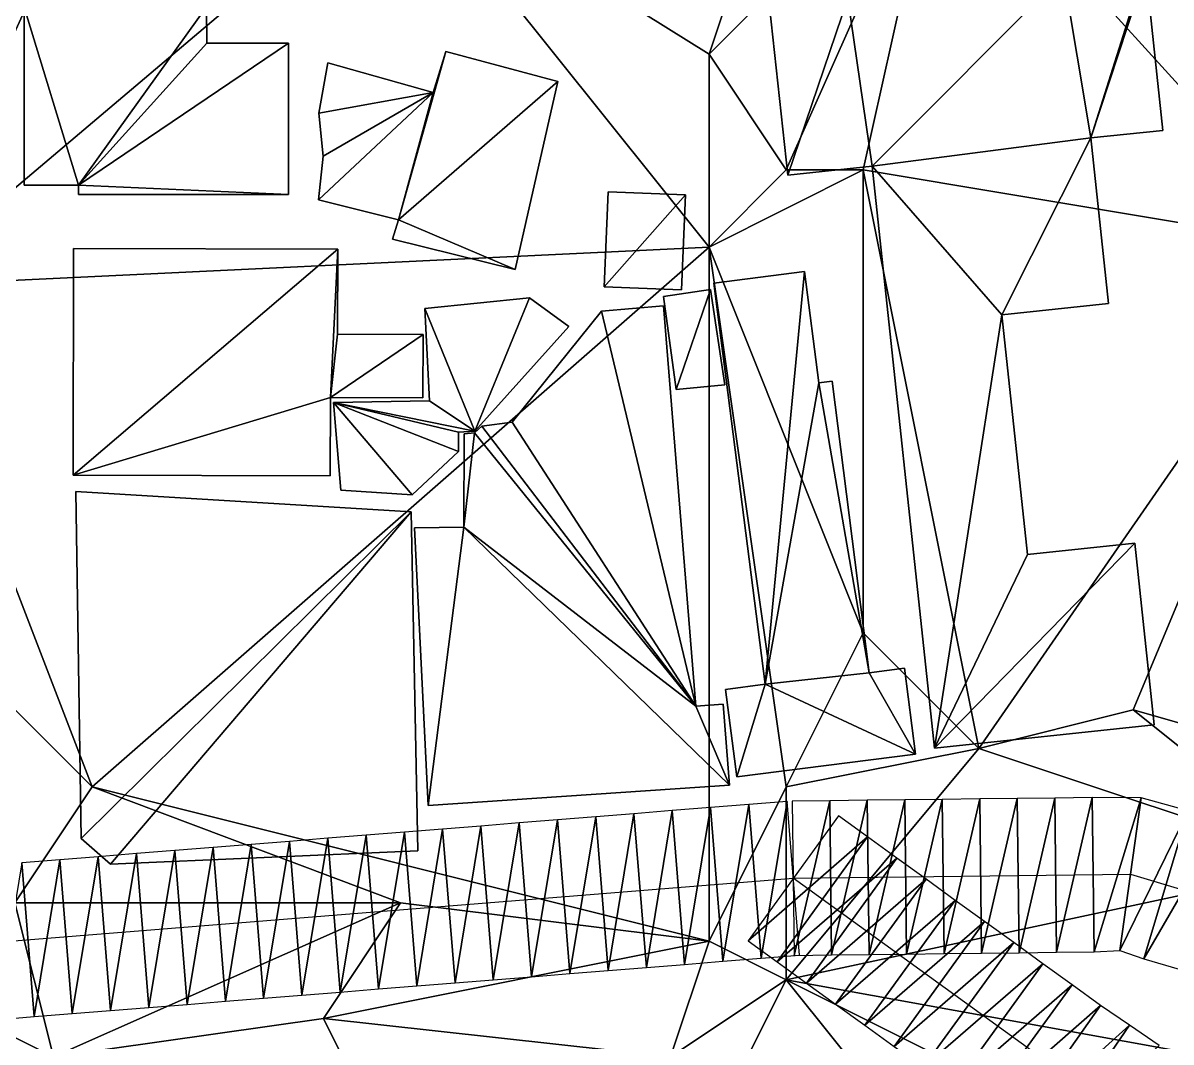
# Model space of a CAD drawing. Header units: metres. Extents: x -1103 to 901, y -902 to 905.
# Drawn here: x -1057.6 to -998, y -255.2 to -202.4 of the extents above; entities that cross this region are included whole.
import ezdxf

# ---------------------------------------------------------------- set-up
doc = ezdxf.new("R2010")
doc.units = ezdxf.units.M
for name, color, linetype in [('OSM_BUILDING_FOOTPRINTS', 7, 'CONTINUOUS'), ('OSM_BUILDING_ROOFS', 1, 'CONTINUOUS'), ('OSM_BUILDING_WALLS', 8, 'CONTINUOUS'), ('OSM_ROAD_AXES', 2, 'CONTINUOUS'), ('OSM_ROAD_SURFACE', 9, 'CONTINUOUS'), ('OSM_TERRAIN', 3, 'CONTINUOUS')]:
    doc.layers.add(name, color=color, linetype=linetype)

msp = doc.modelspace()

# ---------------------------------------------------------------- linework, layer by layer
at = {"layer": 'OSM_BUILDING_FOOTPRINTS'}
for points in [[(-1014.96, -199.569, 20.072), (-1003.785, -198.386, 20.072), (-1003.619, -199.845, 20.072), (-999.385, -199.392, 20.072), (-999.352, -199.657, 20.072), (-998.468, -207.952, 20.072), (-1002.204, -208.339, 20.072), (-1001.286, -216.921, 20.072), (-1006.824, -217.507, 20.072), (-1005.486, -229.948, 20.072), (-999.926, -229.362, 20.072), (-998.92, -238.773, 20.072), (-1010.305, -239.979, 20.072), (-1013.545, -209.799, 20.072), (-1017.922, -210.263, 20.072), (-1018.862, -201.516, 20.072), (-1014.794, -201.084, 20.072), (-1014.96, -199.569, 20.072)], [(-1057.516, -210.784, 20.682), (-1057.516, -201.55, 20.682), (-1048.066, -201.538, 20.682), (-1048.054, -203.429, 20.682), (-1043.81, -203.429, 20.682), (-1043.81, -211.27, 20.682), (-1054.698, -211.27, 20.682), (-1054.698, -210.784, 20.682), (-1057.516, -210.784, 20.682)], [(-1041.776, -204.447, 20.994), (-1036.315, -205.973, 20.994), (-1035.652, -203.86, 20.994), (-1029.838, -205.409, 20.994), (-1032.06, -215.163, 20.994), (-1038.415, -213.592, 20.994), (-1038.106, -212.586, 20.994), (-1042.262, -211.547, 20.994), (-1042.019, -209.28, 20.994), (-1042.229, -207.057, 20.994), (-1041.776, -204.447, 20.994)], [(-1027.24, -211.126, 20.97), (-1023.228, -211.281, 20.97), (-1023.427, -216.213, 20.97), (-1027.439, -216.058, 20.97), (-1027.24, -211.126, 20.97)], [(-1054.952, -214.079, 20.995), (-1041.256, -214.101, 20.995), (-1041.267, -218.514, 20.995), (-1036.824, -218.525, 20.995), (-1036.835, -221.809, 20.995), (-1041.632, -221.798, 20.995), (-1041.643, -225.857, 20.995), (-1054.974, -225.835, 20.995), (-1054.952, -214.079, 20.995)], [(-1021.757, -215.87, 20.615), (-1017.049, -215.273, 20.615), (-1016.308, -221.046, 20.615), (-1015.623, -220.957, 20.615), (-1013.688, -236.075, 20.615), (-1011.864, -235.843, 20.615), (-1011.289, -240.299, 20.615), (-1020.563, -241.472, 20.615), (-1021.149, -236.938, 20.615), (-1019.082, -236.672, 20.615), (-1021.757, -215.87, 20.615)], [(-1037.398, -226.841, 20.999), (-1034.989, -224.596, 20.999), (-1035, -223.59, 20.999), (-1034.148, -223.545, 20.999), (-1029.274, -218.115, 20.999), (-1031.308, -216.622, 20.999), (-1036.746, -217.187, 20.999), (-1036.492, -221.975, 20.999), (-1041.477, -222.053, 20.999), (-1041.09, -226.598, 20.999), (-1037.398, -226.841, 20.999)], [(-1024.366, -216.556, 20.787), (-1021.923, -216.191, 20.787), (-1021.183, -221.145, 20.787), (-1023.703, -221.389, 20.787), (-1024.366, -216.556, 20.787)], [(-1034.16, -223.634, 20.801), (-1033.784, -223.291, 20.801), (-1032.214, -223.081, 20.801), (-1027.572, -217.33, 20.801), (-1024.355, -217.043, 20.801), (-1022.686, -237.8, 20.801), (-1021.271, -237.701, 20.801), (-1020.939, -241.914, 20.801), (-1036.569, -242.965, 20.801), (-1037.277, -228.555, 20.801), (-1034.712, -228.533, 20.801), (-1034.701, -223.689, 20.801), (-1034.16, -223.634, 20.801)], [(-1054.841, -226.676, 20.452), (-1037.453, -227.737, 20.452), (-1037.099, -245.31, 20.452), (-1053.05, -246.007, 20.452), (-1054.564, -244.68, 20.452), (-1054.841, -226.676, 20.452)]]:
    msp.add_polyline3d(points, close=True, dxfattribs=at)
at = {"layer": 'OSM_BUILDING_ROOFS'}
for points in [[(-1002.204, -208.339, 31.672), (-999.385, -199.392, 31.672), (-1003.619, -199.845, 31.672)], [(-1002.204, -208.339, 31.672), (-999.352, -199.657, 31.672), (-999.385, -199.392, 31.672)], [(-1003.619, -199.845, 31.672), (-1014.794, -201.084, 31.672), (-1013.545, -209.799, 31.672)], [(-1013.545, -209.799, 31.672), (-1002.204, -208.339, 31.672), (-1003.619, -199.845, 31.672)], [(-1002.204, -208.339, 31.672), (-998.468, -207.952, 31.672), (-999.352, -199.657, 31.672)], [(-1014.794, -201.084, 31.672), (-1018.862, -201.516, 31.672), (-1017.922, -210.263, 31.672)], [(-1014.794, -201.084, 31.672), (-1017.922, -210.263, 31.672), (-1013.545, -209.799, 31.672)], [(-1054.698, -210.784, 32.282), (-1048.066, -201.538, 32.282), (-1057.516, -201.55, 32.282)], [(-1057.516, -201.55, 32.282), (-1057.516, -210.784, 32.282), (-1054.698, -210.784, 32.282)], [(-1054.698, -210.784, 32.282), (-1048.054, -203.429, 32.282), (-1048.066, -201.538, 32.282)], [(-1054.698, -210.784, 32.282), (-1043.81, -211.27, 32.282), (-1043.81, -203.429, 32.282)], [(-1054.698, -210.784, 32.282), (-1043.81, -203.429, 32.282), (-1048.054, -203.429, 32.282)], [(-1038.106, -212.586, 32.594), (-1029.838, -205.409, 32.594), (-1035.652, -203.86, 32.594)], [(-1038.106, -212.586, 32.594), (-1035.652, -203.86, 32.594), (-1036.315, -205.973, 32.594)], [(-1036.315, -205.973, 32.594), (-1041.776, -204.447, 32.594), (-1042.229, -207.057, 32.594)], [(-1038.106, -212.586, 32.594), (-1032.06, -215.163, 32.594), (-1029.838, -205.409, 32.594)], [(-1036.315, -205.973, 32.594), (-1042.019, -209.28, 32.594), (-1042.262, -211.547, 32.594)], [(-1036.315, -205.973, 32.594), (-1042.262, -211.547, 32.594), (-1038.106, -212.586, 32.594)], [(-1036.315, -205.973, 32.594), (-1042.229, -207.057, 32.594), (-1042.019, -209.28, 32.594)], [(-1013.545, -209.799, 31.672), (-1006.824, -217.507, 31.672), (-1002.204, -208.339, 31.672)], [(-1006.824, -217.507, 31.672), (-1001.286, -216.921, 31.672), (-1002.204, -208.339, 31.672)], [(-1013.545, -209.799, 31.672), (-1010.305, -239.979, 31.672), (-1006.824, -217.507, 31.672)], [(-1054.698, -210.784, 32.282), (-1054.698, -211.27, 32.282), (-1043.81, -211.27, 32.282)], [(-1023.228, -211.281, 26.17), (-1027.24, -211.126, 26.17), (-1027.439, -216.058, 26.17)], [(-1023.228, -211.281, 26.17), (-1027.439, -216.058, 26.17), (-1023.427, -216.213, 26.17)], [(-1038.106, -212.586, 32.594), (-1038.415, -213.592, 32.594), (-1032.06, -215.163, 32.594)], [(-1041.256, -214.101, 35.795), (-1054.952, -214.079, 35.795), (-1054.974, -225.835, 35.795)], [(-1041.632, -221.798, 35.795), (-1041.256, -214.101, 35.795), (-1054.974, -225.835, 35.795)], [(-1041.632, -221.798, 35.795), (-1041.267, -218.514, 35.795), (-1041.256, -214.101, 35.795)], [(-1017.049, -215.273, 32.215), (-1021.757, -215.87, 32.215), (-1019.082, -236.672, 32.215)], [(-1016.308, -221.046, 32.215), (-1017.049, -215.273, 32.215), (-1019.082, -236.672, 32.215)], [(-1034.148, -223.545, 29.399), (-1031.308, -216.622, 29.399), (-1036.746, -217.187, 29.399)], [(-1034.148, -223.545, 29.399), (-1029.274, -218.115, 29.399), (-1031.308, -216.622, 29.399)], [(-1021.923, -216.191, 25.987), (-1024.366, -216.556, 25.987), (-1023.703, -221.389, 25.987)], [(-1021.923, -216.191, 25.987), (-1023.703, -221.389, 25.987), (-1021.183, -221.145, 25.987)], [(-1034.148, -223.545, 29.399), (-1036.746, -217.187, 29.399), (-1036.492, -221.975, 29.399)], [(-1022.686, -237.8, 35.601), (-1024.355, -217.043, 35.601), (-1027.572, -217.33, 35.601)], [(-1022.686, -237.8, 35.601), (-1027.572, -217.33, 35.601), (-1032.214, -223.081, 35.601)], [(-1010.305, -239.979, 31.672), (-1005.486, -229.948, 31.672), (-1006.824, -217.507, 31.672)], [(-1041.632, -221.798, 35.795), (-1036.824, -218.525, 35.795), (-1041.267, -218.514, 35.795)], [(-1041.632, -221.798, 35.795), (-1036.835, -221.809, 35.795), (-1036.824, -218.525, 35.795)], [(-1019.082, -236.672, 32.215), (-1013.688, -236.075, 32.215), (-1016.308, -221.046, 32.215)], [(-1013.688, -236.075, 32.215), (-1015.623, -220.957, 32.215), (-1016.308, -221.046, 32.215)], [(-1054.974, -225.835, 35.795), (-1041.643, -225.857, 35.795), (-1041.632, -221.798, 35.795)], [(-1034.148, -223.545, 29.399), (-1036.492, -221.975, 29.399), (-1041.477, -222.053, 29.399)], [(-1041.477, -222.053, 29.399), (-1041.09, -226.598, 29.399), (-1037.398, -226.841, 29.399)], [(-1041.477, -222.053, 29.399), (-1037.398, -226.841, 29.399), (-1034.989, -224.596, 29.399)], [(-1041.477, -222.053, 29.399), (-1034.989, -224.596, 29.399), (-1035, -223.59, 29.399)], [(-1041.477, -222.053, 29.399), (-1035, -223.59, 29.399), (-1034.148, -223.545, 29.399)], [(-1022.686, -237.8, 35.601), (-1032.214, -223.081, 35.601), (-1033.784, -223.291, 35.601)], [(-1034.16, -223.634, 35.601), (-1034.701, -223.689, 35.601), (-1034.712, -228.533, 35.601)], [(-1022.686, -237.8, 35.601), (-1034.16, -223.634, 35.601), (-1034.712, -228.533, 35.601)], [(-1022.686, -237.8, 35.601), (-1033.784, -223.291, 35.601), (-1034.16, -223.634, 35.601)], [(-1037.453, -227.737, 51.252), (-1054.841, -226.676, 51.252), (-1054.564, -244.68, 51.252)], [(-1037.453, -227.737, 51.252), (-1054.564, -244.68, 51.252), (-1053.05, -246.007, 51.252)], [(-1037.453, -227.737, 51.252), (-1053.05, -246.007, 51.252), (-1037.099, -245.31, 51.252)], [(-1034.712, -228.533, 35.601), (-1037.277, -228.555, 35.601), (-1036.569, -242.965, 35.601)], [(-1034.712, -228.533, 35.601), (-1036.569, -242.965, 35.601), (-1020.939, -241.914, 35.601)], [(-1022.686, -237.8, 35.601), (-1034.712, -228.533, 35.601), (-1020.939, -241.914, 35.601)], [(-1010.305, -239.979, 31.672), (-998.92, -238.773, 31.672), (-999.926, -229.362, 31.672)], [(-1010.305, -239.979, 31.672), (-999.926, -229.362, 31.672), (-1005.486, -229.948, 31.672)], [(-1019.082, -236.672, 32.215), (-1011.289, -240.299, 32.215), (-1013.688, -236.075, 32.215)], [(-1011.289, -240.299, 32.215), (-1011.864, -235.843, 32.215), (-1013.688, -236.075, 32.215)], [(-1019.082, -236.672, 32.215), (-1021.149, -236.938, 32.215), (-1020.563, -241.472, 32.215)], [(-1019.082, -236.672, 32.215), (-1020.563, -241.472, 32.215), (-1011.289, -240.299, 32.215)], [(-1020.939, -241.914, 35.601), (-1021.271, -237.701, 35.601), (-1022.686, -237.8, 35.601)]]:
    msp.add_3dface(points, dxfattribs=at)
at = {"layer": 'OSM_BUILDING_WALLS'}
for points in [[(-998.468, -207.952, 20.072), (-999.352, -199.657, 20.072), (-999.352, -199.657, 31.672)], [(-998.468, -207.952, 20.072), (-999.352, -199.657, 31.672), (-998.468, -207.952, 31.672)], [(-1057.516, -201.55, 20.682), (-1057.516, -210.784, 20.682), (-1057.516, -210.784, 32.282)], [(-1057.516, -201.55, 20.682), (-1057.516, -210.784, 32.282), (-1057.516, -201.55, 32.282)], [(-1048.054, -203.429, 20.682), (-1048.066, -201.538, 20.682), (-1048.066, -201.538, 32.282)], [(-1048.054, -203.429, 20.682), (-1048.066, -201.538, 32.282), (-1048.054, -203.429, 32.282)], [(-1018.862, -201.516, 20.072), (-1017.922, -210.263, 20.072), (-1017.922, -210.263, 31.672)], [(-1018.862, -201.516, 20.072), (-1017.922, -210.263, 31.672), (-1018.862, -201.516, 31.672)], [(-1043.81, -203.429, 20.682), (-1048.054, -203.429, 20.682), (-1048.054, -203.429, 32.282)], [(-1043.81, -203.429, 20.682), (-1048.054, -203.429, 32.282), (-1043.81, -203.429, 32.282)], [(-1043.81, -211.27, 20.682), (-1043.81, -203.429, 20.682), (-1043.81, -203.429, 32.282)], [(-1043.81, -211.27, 20.682), (-1043.81, -203.429, 32.282), (-1043.81, -211.27, 32.282)], [(-1035.652, -203.86, 20.994), (-1036.315, -205.973, 20.994), (-1036.315, -205.973, 32.594)], [(-1035.652, -203.86, 20.994), (-1036.315, -205.973, 32.594), (-1035.652, -203.86, 32.594)], [(-1029.838, -205.409, 20.994), (-1035.652, -203.86, 20.994), (-1035.652, -203.86, 32.594)], [(-1029.838, -205.409, 20.994), (-1035.652, -203.86, 32.594), (-1029.838, -205.409, 32.594)], [(-1041.776, -204.447, 20.994), (-1042.229, -207.057, 20.994), (-1042.229, -207.057, 32.594)], [(-1041.776, -204.447, 20.994), (-1042.229, -207.057, 32.594), (-1041.776, -204.447, 32.594)], [(-1036.315, -205.973, 20.994), (-1041.776, -204.447, 20.994), (-1041.776, -204.447, 32.594)], [(-1036.315, -205.973, 20.994), (-1041.776, -204.447, 32.594), (-1036.315, -205.973, 32.594)], [(-1032.06, -215.163, 20.994), (-1029.838, -205.409, 20.994), (-1029.838, -205.409, 32.594)], [(-1032.06, -215.163, 20.994), (-1029.838, -205.409, 32.594), (-1032.06, -215.163, 32.594)], [(-1042.229, -207.057, 20.994), (-1042.019, -209.28, 20.994), (-1042.019, -209.28, 32.594)], [(-1042.229, -207.057, 20.994), (-1042.019, -209.28, 32.594), (-1042.229, -207.057, 32.594)], [(-1002.204, -208.339, 20.072), (-998.468, -207.952, 20.072), (-998.468, -207.952, 31.672)], [(-1002.204, -208.339, 20.072), (-998.468, -207.952, 31.672), (-1002.204, -208.339, 31.672)], [(-1001.286, -216.921, 20.072), (-1002.204, -208.339, 20.072), (-1002.204, -208.339, 31.672)], [(-1001.286, -216.921, 20.072), (-1002.204, -208.339, 31.672), (-1001.286, -216.921, 31.672)], [(-1042.019, -209.28, 20.994), (-1042.262, -211.547, 20.994), (-1042.262, -211.547, 32.594)], [(-1042.019, -209.28, 20.994), (-1042.262, -211.547, 32.594), (-1042.019, -209.28, 32.594)], [(-1017.922, -210.263, 20.072), (-1013.545, -209.799, 20.072), (-1013.545, -209.799, 31.672)], [(-1017.922, -210.263, 20.072), (-1013.545, -209.799, 31.672), (-1017.922, -210.263, 31.672)], [(-1013.545, -209.799, 20.072), (-1010.305, -239.979, 20.072), (-1010.305, -239.979, 31.672)], [(-1013.545, -209.799, 20.072), (-1010.305, -239.979, 31.672), (-1013.545, -209.799, 31.672)], [(-1057.516, -210.784, 20.682), (-1054.698, -210.784, 20.682), (-1054.698, -210.784, 32.282)], [(-1057.516, -210.784, 20.682), (-1054.698, -210.784, 32.282), (-1057.516, -210.784, 32.282)], [(-1054.698, -210.784, 20.682), (-1054.698, -211.27, 20.682), (-1054.698, -211.27, 32.282)], [(-1054.698, -210.784, 20.682), (-1054.698, -211.27, 32.282), (-1054.698, -210.784, 32.282)], [(-1054.698, -211.27, 20.682), (-1043.81, -211.27, 20.682), (-1043.81, -211.27, 32.282)], [(-1054.698, -211.27, 20.682), (-1043.81, -211.27, 32.282), (-1054.698, -211.27, 32.282)], [(-1027.24, -211.126, 20.97), (-1027.439, -216.058, 20.97), (-1027.439, -216.058, 26.17)], [(-1027.24, -211.126, 20.97), (-1027.439, -216.058, 26.17), (-1027.24, -211.126, 26.17)], [(-1023.228, -211.281, 20.97), (-1027.24, -211.126, 20.97), (-1027.24, -211.126, 26.17)], [(-1023.228, -211.281, 20.97), (-1027.24, -211.126, 26.17), (-1023.228, -211.281, 26.17)], [(-1023.427, -216.213, 20.97), (-1023.228, -211.281, 20.97), (-1023.228, -211.281, 26.17)], [(-1023.427, -216.213, 20.97), (-1023.228, -211.281, 26.17), (-1023.427, -216.213, 26.17)], [(-1042.262, -211.547, 20.994), (-1038.106, -212.586, 20.994), (-1038.106, -212.586, 32.594)], [(-1042.262, -211.547, 20.994), (-1038.106, -212.586, 32.594), (-1042.262, -211.547, 32.594)], [(-1038.106, -212.586, 20.994), (-1038.415, -213.592, 20.994), (-1038.415, -213.592, 32.594)], [(-1038.106, -212.586, 20.994), (-1038.415, -213.592, 32.594), (-1038.106, -212.586, 32.594)], [(-1038.415, -213.592, 20.994), (-1032.06, -215.163, 20.994), (-1032.06, -215.163, 32.594)], [(-1038.415, -213.592, 20.994), (-1032.06, -215.163, 32.594), (-1038.415, -213.592, 32.594)], [(-1054.952, -214.079, 20.995), (-1054.974, -225.835, 20.995), (-1054.974, -225.835, 35.795)], [(-1054.952, -214.079, 20.995), (-1054.974, -225.835, 35.795), (-1054.952, -214.079, 35.795)], [(-1041.256, -214.101, 20.995), (-1054.952, -214.079, 20.995), (-1054.952, -214.079, 35.795)], [(-1041.256, -214.101, 20.995), (-1054.952, -214.079, 35.795), (-1041.256, -214.101, 35.795)], [(-1041.267, -218.514, 20.995), (-1041.256, -214.101, 20.995), (-1041.256, -214.101, 35.795)], [(-1041.267, -218.514, 20.995), (-1041.256, -214.101, 35.795), (-1041.267, -218.514, 35.795)], [(-1017.049, -215.273, 20.615), (-1021.757, -215.87, 20.615), (-1021.757, -215.87, 32.215)], [(-1017.049, -215.273, 20.615), (-1021.757, -215.87, 32.215), (-1017.049, -215.273, 32.215)], [(-1016.308, -221.046, 20.615), (-1017.049, -215.273, 20.615), (-1017.049, -215.273, 32.215)], [(-1016.308, -221.046, 20.615), (-1017.049, -215.273, 32.215), (-1016.308, -221.046, 32.215)], [(-1027.439, -216.058, 20.97), (-1023.427, -216.213, 20.97), (-1023.427, -216.213, 26.17)], [(-1027.439, -216.058, 20.97), (-1023.427, -216.213, 26.17), (-1027.439, -216.058, 26.17)], [(-1021.757, -215.87, 20.615), (-1019.082, -236.672, 20.615), (-1019.082, -236.672, 32.215)], [(-1021.757, -215.87, 20.615), (-1019.082, -236.672, 32.215), (-1021.757, -215.87, 32.215)], [(-1031.308, -216.622, 20.999), (-1036.746, -217.187, 20.999), (-1036.746, -217.187, 29.399)], [(-1031.308, -216.622, 20.999), (-1036.746, -217.187, 29.399), (-1031.308, -216.622, 29.399)], [(-1029.274, -218.115, 20.999), (-1031.308, -216.622, 20.999), (-1031.308, -216.622, 29.399)], [(-1029.274, -218.115, 20.999), (-1031.308, -216.622, 29.399), (-1029.274, -218.115, 29.399)], [(-1021.923, -216.191, 20.787), (-1024.366, -216.556, 20.787), (-1024.366, -216.556, 25.987)], [(-1021.923, -216.191, 20.787), (-1024.366, -216.556, 25.987), (-1021.923, -216.191, 25.987)], [(-1024.366, -216.556, 20.787), (-1023.703, -221.389, 20.787), (-1023.703, -221.389, 25.987)], [(-1024.366, -216.556, 20.787), (-1023.703, -221.389, 25.987), (-1024.366, -216.556, 25.987)], [(-1021.183, -221.145, 20.787), (-1021.923, -216.191, 20.787), (-1021.923, -216.191, 25.987)], [(-1021.183, -221.145, 20.787), (-1021.923, -216.191, 25.987), (-1021.183, -221.145, 25.987)], [(-1036.746, -217.187, 20.999), (-1036.492, -221.975, 20.999), (-1036.492, -221.975, 29.399)], [(-1036.746, -217.187, 20.999), (-1036.492, -221.975, 29.399), (-1036.746, -217.187, 29.399)], [(-1024.355, -217.043, 20.801), (-1027.572, -217.33, 20.801), (-1027.572, -217.33, 35.601)], [(-1024.355, -217.043, 20.801), (-1027.572, -217.33, 35.601), (-1024.355, -217.043, 35.601)], [(-1022.686, -237.8, 20.801), (-1024.355, -217.043, 20.801), (-1024.355, -217.043, 35.601)], [(-1022.686, -237.8, 20.801), (-1024.355, -217.043, 35.601), (-1022.686, -237.8, 35.601)], [(-1006.824, -217.507, 20.072), (-1001.286, -216.921, 20.072), (-1001.286, -216.921, 31.672)], [(-1006.824, -217.507, 20.072), (-1001.286, -216.921, 31.672), (-1006.824, -217.507, 31.672)], [(-1027.572, -217.33, 20.801), (-1032.214, -223.081, 20.801), (-1032.214, -223.081, 35.601)], [(-1027.572, -217.33, 20.801), (-1032.214, -223.081, 35.601), (-1027.572, -217.33, 35.601)], [(-1005.486, -229.948, 20.072), (-1006.824, -217.507, 20.072), (-1006.824, -217.507, 31.672)], [(-1005.486, -229.948, 20.072), (-1006.824, -217.507, 31.672), (-1005.486, -229.948, 31.672)], [(-1036.824, -218.525, 20.995), (-1041.267, -218.514, 20.995), (-1041.267, -218.514, 35.795)], [(-1036.824, -218.525, 20.995), (-1041.267, -218.514, 35.795), (-1036.824, -218.525, 35.795)], [(-1034.148, -223.545, 20.999), (-1029.274, -218.115, 20.999), (-1029.274, -218.115, 29.399)], [(-1034.148, -223.545, 20.999), (-1029.274, -218.115, 29.399), (-1034.148, -223.545, 29.399)], [(-1036.835, -221.809, 20.995), (-1036.824, -218.525, 20.995), (-1036.824, -218.525, 35.795)], [(-1036.835, -221.809, 20.995), (-1036.824, -218.525, 35.795), (-1036.835, -221.809, 35.795)], [(-1023.703, -221.389, 20.787), (-1021.183, -221.145, 20.787), (-1021.183, -221.145, 25.987)], [(-1023.703, -221.389, 20.787), (-1021.183, -221.145, 25.987), (-1023.703, -221.389, 25.987)], [(-1015.623, -220.957, 20.615), (-1016.308, -221.046, 20.615), (-1016.308, -221.046, 32.215)], [(-1015.623, -220.957, 20.615), (-1016.308, -221.046, 32.215), (-1015.623, -220.957, 32.215)], [(-1013.688, -236.075, 20.615), (-1015.623, -220.957, 20.615), (-1015.623, -220.957, 32.215)], [(-1013.688, -236.075, 20.615), (-1015.623, -220.957, 32.215), (-1013.688, -236.075, 32.215)], [(-1041.643, -225.857, 20.995), (-1041.632, -221.798, 20.995), (-1041.632, -221.798, 35.795)], [(-1041.643, -225.857, 20.995), (-1041.632, -221.798, 35.795), (-1041.643, -225.857, 35.795)], [(-1041.632, -221.798, 20.995), (-1036.835, -221.809, 20.995), (-1036.835, -221.809, 35.795)], [(-1041.632, -221.798, 20.995), (-1036.835, -221.809, 35.795), (-1041.632, -221.798, 35.795)], [(-1036.492, -221.975, 20.999), (-1041.477, -222.053, 20.999), (-1041.477, -222.053, 29.399)], [(-1036.492, -221.975, 20.999), (-1041.477, -222.053, 29.399), (-1036.492, -221.975, 29.399)], [(-1041.477, -222.053, 20.999), (-1041.09, -226.598, 20.999), (-1041.09, -226.598, 29.399)], [(-1041.477, -222.053, 20.999), (-1041.09, -226.598, 29.399), (-1041.477, -222.053, 29.399)], [(-1032.214, -223.081, 20.801), (-1033.784, -223.291, 20.801), (-1033.784, -223.291, 35.601)], [(-1032.214, -223.081, 20.801), (-1033.784, -223.291, 35.601), (-1032.214, -223.081, 35.601)], [(-1035, -223.59, 20.999), (-1034.148, -223.545, 20.999), (-1034.148, -223.545, 29.399)], [(-1035, -223.59, 20.999), (-1034.148, -223.545, 29.399), (-1035, -223.59, 29.399)], [(-1034.989, -224.596, 20.999), (-1035, -223.59, 20.999), (-1035, -223.59, 29.399)], [(-1034.989, -224.596, 20.999), (-1035, -223.59, 29.399), (-1034.989, -224.596, 29.399)], [(-1034.701, -223.689, 20.801), (-1034.712, -228.533, 20.801), (-1034.712, -228.533, 35.601)], [(-1034.701, -223.689, 20.801), (-1034.712, -228.533, 35.601), (-1034.701, -223.689, 35.601)], [(-1034.16, -223.634, 20.801), (-1034.701, -223.689, 20.801), (-1034.701, -223.689, 35.601)], [(-1034.16, -223.634, 20.801), (-1034.701, -223.689, 35.601), (-1034.16, -223.634, 35.601)], [(-1033.784, -223.291, 20.801), (-1034.16, -223.634, 20.801), (-1034.16, -223.634, 35.601)], [(-1033.784, -223.291, 20.801), (-1034.16, -223.634, 35.601), (-1033.784, -223.291, 35.601)], [(-1037.398, -226.841, 20.999), (-1034.989, -224.596, 20.999), (-1034.989, -224.596, 29.399)], [(-1037.398, -226.841, 20.999), (-1034.989, -224.596, 29.399), (-1037.398, -226.841, 29.399)], [(-1054.974, -225.835, 20.995), (-1041.643, -225.857, 20.995), (-1041.643, -225.857, 35.795)], [(-1054.974, -225.835, 20.995), (-1041.643, -225.857, 35.795), (-1054.974, -225.835, 35.795)], [(-1037.453, -227.737, 20.452), (-1054.841, -226.676, 20.452), (-1054.841, -226.676, 51.252)], [(-1037.453, -227.737, 20.452), (-1054.841, -226.676, 51.252), (-1037.453, -227.737, 51.252)], [(-1054.841, -226.676, 20.452), (-1054.564, -244.68, 20.452), (-1054.564, -244.68, 51.252)], [(-1054.841, -226.676, 20.452), (-1054.564, -244.68, 51.252), (-1054.841, -226.676, 51.252)], [(-1041.09, -226.598, 20.999), (-1037.398, -226.841, 20.999), (-1037.398, -226.841, 29.399)], [(-1041.09, -226.598, 20.999), (-1037.398, -226.841, 29.399), (-1041.09, -226.598, 29.399)], [(-1037.099, -245.31, 20.452), (-1037.453, -227.737, 20.452), (-1037.453, -227.737, 51.252)], [(-1037.099, -245.31, 20.452), (-1037.453, -227.737, 51.252), (-1037.099, -245.31, 51.252)], [(-1034.712, -228.533, 20.801), (-1037.277, -228.555, 20.801), (-1037.277, -228.555, 35.601)], [(-1034.712, -228.533, 20.801), (-1037.277, -228.555, 35.601), (-1034.712, -228.533, 35.601)], [(-1037.277, -228.555, 20.801), (-1036.569, -242.965, 20.801), (-1036.569, -242.965, 35.601)], [(-1037.277, -228.555, 20.801), (-1036.569, -242.965, 35.601), (-1037.277, -228.555, 35.601)], [(-999.926, -229.362, 20.072), (-1005.486, -229.948, 20.072), (-1005.486, -229.948, 31.672)], [(-999.926, -229.362, 20.072), (-1005.486, -229.948, 31.672), (-999.926, -229.362, 31.672)], [(-998.92, -238.773, 20.072), (-999.926, -229.362, 20.072), (-999.926, -229.362, 31.672)], [(-998.92, -238.773, 20.072), (-999.926, -229.362, 31.672), (-998.92, -238.773, 31.672)], [(-1011.864, -235.843, 20.615), (-1013.688, -236.075, 20.615), (-1013.688, -236.075, 32.215)], [(-1011.864, -235.843, 20.615), (-1013.688, -236.075, 32.215), (-1011.864, -235.843, 32.215)], [(-1011.289, -240.299, 20.615), (-1011.864, -235.843, 20.615), (-1011.864, -235.843, 32.215)], [(-1011.289, -240.299, 20.615), (-1011.864, -235.843, 32.215), (-1011.289, -240.299, 32.215)], [(-1019.082, -236.672, 20.615), (-1021.149, -236.938, 20.615), (-1021.149, -236.938, 32.215)], [(-1019.082, -236.672, 20.615), (-1021.149, -236.938, 32.215), (-1019.082, -236.672, 32.215)], [(-1021.149, -236.938, 20.615), (-1020.563, -241.472, 20.615), (-1020.563, -241.472, 32.215)], [(-1021.149, -236.938, 20.615), (-1020.563, -241.472, 32.215), (-1021.149, -236.938, 32.215)], [(-1021.271, -237.701, 20.801), (-1022.686, -237.8, 20.801), (-1022.686, -237.8, 35.601)], [(-1021.271, -237.701, 20.801), (-1022.686, -237.8, 35.601), (-1021.271, -237.701, 35.601)], [(-1020.939, -241.914, 20.801), (-1021.271, -237.701, 20.801), (-1021.271, -237.701, 35.601)], [(-1020.939, -241.914, 20.801), (-1021.271, -237.701, 35.601), (-1020.939, -241.914, 35.601)], [(-1010.305, -239.979, 20.072), (-998.92, -238.773, 20.072), (-998.92, -238.773, 31.672)], [(-1010.305, -239.979, 20.072), (-998.92, -238.773, 31.672), (-1010.305, -239.979, 31.672)], [(-1020.563, -241.472, 20.615), (-1011.289, -240.299, 20.615), (-1011.289, -240.299, 32.215)], [(-1020.563, -241.472, 20.615), (-1011.289, -240.299, 32.215), (-1020.563, -241.472, 32.215)], [(-1036.569, -242.965, 20.801), (-1020.939, -241.914, 20.801), (-1020.939, -241.914, 35.601)], [(-1036.569, -242.965, 20.801), (-1020.939, -241.914, 35.601), (-1036.569, -242.965, 35.601)], [(-1054.564, -244.68, 20.452), (-1053.05, -246.007, 20.452), (-1053.05, -246.007, 51.252)], [(-1054.564, -244.68, 20.452), (-1053.05, -246.007, 51.252), (-1054.564, -244.68, 51.252)], [(-1053.05, -246.007, 20.452), (-1037.099, -245.31, 20.452), (-1037.099, -245.31, 51.252)], [(-1053.05, -246.007, 20.452), (-1037.099, -245.31, 51.252), (-1053.05, -246.007, 51.252)]]:
    msp.add_3dface(points, dxfattribs=at)
at = {"layer": 'OSM_ROAD_AXES'}
for points in [[(-1100, -248.002, 20.274), (-1061.296, -250.242, 21.914), (-1017.634, -246.736, 22.601)], [(-1017.634, -246.736, 22.601), (-1000.136, -246.525, 21.87), (-985.457, -250.927, 20.954)], [(-990.066, -266.122, 20.455), (-1004.005, -256.6, 21.825), (-1017.634, -246.736, 22.601)]]:
    msp.add_polyline3d(points, dxfattribs=at)
at = {"layer": 'OSM_ROAD_SURFACE'}
for points in [[(-1021.283, -251.042, 22.947), (-1019.939, -242.908, 22.821), (-1021.923, -243.067, 22.959)], [(-1021.283, -251.042, 22.947), (-1019.298, -250.882, 22.746), (-1019.939, -242.908, 22.821)], [(-1019.298, -250.882, 22.746), (-1017.954, -242.749, 22.683), (-1019.939, -242.908, 22.821)], [(-1019.298, -250.882, 22.746), (-1017.314, -250.723, 22.62), (-1017.954, -242.749, 22.683)], [(-1017.586, -250.736, 22.631), (-1015.738, -242.713, 22.593), (-1017.682, -242.736, 22.672)], [(-1017.586, -250.736, 22.631), (-1015.642, -250.712, 22.55), (-1015.738, -242.713, 22.593)], [(-1015.642, -250.712, 22.55), (-1013.794, -242.689, 22.514), (-1015.738, -242.713, 22.593)], [(-1015.642, -250.712, 22.55), (-1013.697, -250.689, 22.468), (-1013.794, -242.689, 22.514)], [(-1013.697, -250.689, 22.468), (-1011.849, -242.666, 22.435), (-1013.794, -242.689, 22.514)], [(-1013.697, -250.689, 22.468), (-1011.753, -250.665, 22.386), (-1011.849, -242.666, 22.435)], [(-1011.753, -250.665, 22.386), (-1009.905, -242.643, 22.356), (-1011.849, -242.666, 22.435)], [(-1011.753, -250.665, 22.386), (-1009.809, -250.642, 22.298), (-1009.905, -242.643, 22.356)], [(-1009.809, -250.642, 22.298), (-1007.961, -242.619, 22.274), (-1009.905, -242.643, 22.356)], [(-1009.809, -250.642, 22.298), (-1007.865, -250.619, 22.211), (-1007.961, -242.619, 22.274)], [(-1007.865, -250.619, 22.211), (-1006.017, -242.596, 22.192), (-1007.961, -242.619, 22.274)], [(-1007.865, -250.619, 22.211), (-1005.92, -250.595, 22.123), (-1006.017, -242.596, 22.192)], [(-1005.92, -250.595, 22.123), (-1004.072, -242.572, 22.11), (-1006.017, -242.596, 22.192)], [(-1005.92, -250.595, 22.123), (-1003.976, -250.572, 22.036), (-1004.072, -242.572, 22.11)], [(-1003.976, -250.572, 22.036), (-1002.128, -242.549, 22.028), (-1004.072, -242.572, 22.11)], [(-1003.976, -250.572, 22.036), (-1002.032, -250.549, 21.948), (-1002.128, -242.549, 22.028)], [(-1002.032, -250.549, 21.948), (-999.584, -242.564, 21.932), (-1002.128, -242.549, 22.028)], [(-1002.032, -250.549, 21.948), (-1000.688, -250.487, 21.889), (-999.584, -242.564, 21.932)], [(-1000.688, -250.487, 21.889), (-997.152, -243.244, 21.832), (-999.584, -242.564, 21.932)], [(-1027.237, -251.52, 23.038), (-1025.893, -243.386, 22.974), (-1027.877, -243.546, 22.979)], [(-1027.237, -251.52, 23.038), (-1025.252, -251.361, 23.054), (-1025.893, -243.386, 22.974)], [(-1025.252, -251.361, 23.054), (-1023.908, -243.227, 22.969), (-1025.893, -243.386, 22.974)], [(-1025.252, -251.361, 23.054), (-1023.268, -251.201, 23.07), (-1023.908, -243.227, 22.969)], [(-1023.268, -251.201, 23.07), (-1021.923, -243.067, 22.959), (-1023.908, -243.227, 22.969)], [(-1023.268, -251.201, 23.07), (-1021.283, -251.042, 22.947), (-1021.923, -243.067, 22.959)], [(-1013.774, -244.592, 22.505), (-1015.289, -243.496, 22.571), (-1019.979, -249.976, 22.802)], [(-1000.688, -250.487, 21.889), (-999.45, -250.907, 21.824), (-997.152, -243.244, 21.832)], [(-999.45, -250.907, 21.824), (-995.317, -243.794, 21.754), (-997.152, -243.244, 21.832)], [(-1035.175, -252.158, 23.023), (-1033.831, -244.024, 22.994), (-1035.816, -244.183, 22.999)], [(-1035.175, -252.158, 23.023), (-1033.191, -251.998, 23.014), (-1033.831, -244.024, 22.994)], [(-1033.191, -251.998, 23.014), (-1031.847, -243.864, 22.989), (-1033.831, -244.024, 22.994)], [(-1033.191, -251.998, 23.014), (-1031.206, -251.839, 23.006), (-1031.847, -243.864, 22.989)], [(-1031.206, -251.839, 23.006), (-1029.862, -243.705, 22.984), (-1031.847, -243.864, 22.989)], [(-1031.206, -251.839, 23.006), (-1029.221, -251.679, 23.021), (-1029.862, -243.705, 22.984)], [(-1029.221, -251.679, 23.021), (-1027.877, -243.546, 22.979), (-1029.862, -243.705, 22.984)], [(-1029.221, -251.679, 23.021), (-1027.237, -251.52, 23.038), (-1027.877, -243.546, 22.979)], [(-999.45, -250.907, 21.824), (-997.615, -251.457, 21.73), (-995.317, -243.794, 21.754)], [(-1043.114, -252.795, 22.948), (-1041.77, -244.661, 23.015), (-1043.754, -244.821, 23.02)], [(-1043.114, -252.795, 22.948), (-1041.129, -252.636, 23.048), (-1041.77, -244.661, 23.015)], [(-1041.129, -252.636, 23.048), (-1039.785, -244.502, 23.01), (-1041.77, -244.661, 23.015)], [(-1041.129, -252.636, 23.048), (-1039.145, -252.476, 23.041), (-1039.785, -244.502, 23.01)], [(-1039.145, -252.476, 23.041), (-1037.8, -244.343, 23.005), (-1039.785, -244.502, 23.01)], [(-1039.145, -252.476, 23.041), (-1037.16, -252.317, 23.032), (-1037.8, -244.343, 23.005)], [(-1037.16, -252.317, 23.032), (-1035.816, -244.183, 22.999), (-1037.8, -244.343, 23.005)], [(-1037.16, -252.317, 23.032), (-1035.175, -252.158, 23.023), (-1035.816, -244.183, 22.999)], [(-1013.774, -244.592, 22.505), (-1019.979, -249.976, 22.802), (-1018.465, -251.072, 22.682)], [(-1012.26, -245.688, 22.437), (-1013.774, -244.592, 22.505), (-1018.465, -251.072, 22.682)], [(-1051.052, -253.433, 22.559), (-1049.708, -245.299, 22.826), (-1051.693, -245.458, 22.719)], [(-1051.052, -253.433, 22.559), (-1049.068, -253.273, 22.65), (-1049.708, -245.299, 22.826)], [(-1049.068, -253.273, 22.65), (-1047.724, -245.14, 22.933), (-1049.708, -245.299, 22.826)], [(-1049.068, -253.273, 22.65), (-1047.083, -253.114, 22.749), (-1047.724, -245.14, 22.933)], [(-1047.083, -253.114, 22.749), (-1045.739, -244.98, 23.026), (-1047.724, -245.14, 22.933)], [(-1047.083, -253.114, 22.749), (-1045.099, -252.954, 22.849), (-1045.739, -244.98, 23.026)], [(-1045.099, -252.954, 22.849), (-1043.754, -244.821, 23.02), (-1045.739, -244.98, 23.026)], [(-1045.099, -252.954, 22.849), (-1043.114, -252.795, 22.948), (-1043.754, -244.821, 23.02)], [(-1057.006, -253.911, 22.3), (-1055.662, -245.777, 22.505), (-1057.647, -245.936, 22.326)], [(-1057.006, -253.911, 22.3), (-1055.022, -253.751, 22.392), (-1055.662, -245.777, 22.505)], [(-1055.022, -253.751, 22.392), (-1053.677, -245.618, 22.612), (-1055.662, -245.777, 22.505)], [(-1055.022, -253.751, 22.392), (-1053.037, -253.592, 22.475), (-1053.677, -245.618, 22.612)], [(-1053.037, -253.592, 22.475), (-1051.693, -245.458, 22.719), (-1053.677, -245.618, 22.612)], [(-1053.037, -253.592, 22.475), (-1051.052, -253.433, 22.559), (-1051.693, -245.458, 22.719)], [(-1012.26, -245.688, 22.437), (-1018.465, -251.072, 22.682), (-1016.95, -252.168, 22.591)], [(-1010.746, -246.784, 22.367), (-1012.26, -245.688, 22.437), (-1016.95, -252.168, 22.591)], [(-1058.991, -254.07, 22.18), (-1057.006, -253.911, 22.3), (-1057.647, -245.936, 22.326)], [(-1010.746, -246.784, 22.367), (-1016.95, -252.168, 22.591), (-1015.436, -253.264, 22.484)], [(-1009.231, -247.88, 22.296), (-1010.746, -246.784, 22.367), (-1015.436, -253.264, 22.484)], [(-1009.231, -247.88, 22.296), (-1015.436, -253.264, 22.484), (-1013.922, -254.36, 22.449)], [(-1007.717, -248.976, 22.226), (-1009.231, -247.88, 22.296), (-1013.922, -254.36, 22.449)], [(-1007.717, -248.976, 22.226), (-1013.922, -254.36, 22.449), (-1012.407, -255.456, 22.417)], [(-1006.202, -250.072, 22.147), (-1007.717, -248.976, 22.226), (-1012.407, -255.456, 22.417)], [(-1006.202, -250.072, 22.147), (-1012.407, -255.456, 22.417), (-1010.893, -256.552, 22.386)], [(-1004.688, -251.168, 22.056), (-1006.202, -250.072, 22.147), (-1010.893, -256.552, 22.386)], [(-1004.688, -251.168, 22.056), (-1010.893, -256.552, 22.386), (-1009.378, -257.648, 22.354)], [(-1003.174, -252.264, 21.965), (-1004.688, -251.168, 22.056), (-1009.378, -257.648, 22.354)], [(-1003.174, -252.264, 21.965), (-1009.378, -257.648, 22.354), (-1007.864, -258.745, 22.322)], [(-1001.704, -253.328, 21.877), (-1003.174, -252.264, 21.965), (-1007.864, -258.745, 22.322)], [(-1001.704, -253.328, 21.877), (-1007.864, -258.745, 22.322), (-1006.305, -259.872, 22.188)], [(-1000.2, -254.355, 21.788), (-1001.704, -253.328, 21.877), (-1006.305, -259.872, 22.188)], [(-1000.2, -254.355, 21.788), (-1006.305, -259.872, 22.188), (-1004.712, -260.961, 22.01)], [(-998.651, -255.413, 21.697), (-1000.2, -254.355, 21.788), (-1004.712, -260.961, 22.01)]]:
    msp.add_3dface(points, dxfattribs=at)
at = {"layer": 'OSM_TERRAIN'}
for points in [[(-1018, -210, 22.142), (-1010, -192, 22.177), (-1022, -204, 22.793)], [(-1022, -204, 22.793), (-1010, -192, 22.177), (-1020, -198, 22.888)], [(-1018, -210, 22.142), (-1014, -210, 22.149), (-1010, -192, 22.177)], [(-1014, -210, 22.149), (-990, -214, 21.757), (-1010, -192, 22.177)], [(-1010, -192, 22.177), (-990, -214, 21.757), (-994, -194, 22.087)], [(-1064, -216, 22.88), (-1022, -214, 22.946), (-1038, -194, 22.904)], [(-1064, -216, 22.88), (-1038, -194, 22.904), (-1054, -194, 22.601)], [(-1064, -216, 22.88), (-1054, -194, 22.601), (-1058, -194, 22.033)], [(-1022, -214, 22.946), (-1022, -204, 22.793), (-1038, -194, 22.904)], [(-1022, -204, 22.793), (-1020, -198, 22.888), (-1038, -194, 22.904)], [(-1022, -214, 22.946), (-1018, -210, 22.142), (-1022, -204, 22.793)], [(-1014, -234, 22.762), (-1014, -210, 22.149), (-1022, -214, 22.946)], [(-1022, -214, 22.946), (-1014, -210, 22.149), (-1018, -210, 22.142)], [(-1014, -234, 22.762), (-1008, -240, 22.242), (-1014, -210, 22.149)], [(-1014, -210, 22.149), (-1008, -240, 22.242), (-990, -214, 21.757)], [(-1054, -242, 23), (-1022, -214, 22.946), (-1064, -216, 22.88)], [(-1054, -242, 23), (-1022, -250, 22.907), (-1022, -214, 22.946)], [(-1022, -250, 22.907), (-1018, -242, 22.638), (-1022, -214, 22.946)], [(-1018, -242, 22.638), (-1014, -234, 22.762), (-1022, -214, 22.946)], [(-1008, -240, 22.242), (-1000, -238, 22.135), (-990, -214, 21.757)], [(-1000, -238, 22.135), (-986, -242, 21.579), (-990, -214, 21.757)], [(-1062, -234, 22.714), (-1054, -242, 23), (-1064, -216, 22.88)], [(-1058, -248, 22.074), (-1054, -242, 23), (-1062, -234, 22.714)], [(-1018, -242, 22.638), (-1008, -240, 22.242), (-1014, -234, 22.762)], [(-1008, -240, 22.242), (-990, -246, 21.446), (-1000, -238, 22.135)], [(-1000, -238, 22.135), (-990, -246, 21.446), (-986, -242, 21.579)], [(-1018, -252, 22.592), (-1008, -240, 22.242), (-1018, -242, 22.638)], [(-1018, -252, 22.592), (-990, -246, 21.446), (-1008, -240, 22.242)], [(-1058, -248, 22.074), (-1038, -248, 22.953), (-1054, -242, 23)], [(-1022, -250, 22.907), (-1054, -242, 23), (-1038, -248, 22.953)], [(-1022, -250, 22.907), (-1018, -252, 22.592), (-1018, -242, 22.638)], [(-996, -256, 21.515), (-990, -246, 21.446), (-1018, -252, 22.592)], [(-1064, -252, 21.781), (-1056, -256, 22.352), (-1058, -248, 22.074)], [(-1056, -256, 22.352), (-1038, -248, 22.953), (-1058, -248, 22.074)], [(-1042, -254, 23.013), (-1038, -248, 22.953), (-1056, -256, 22.352)], [(-1042, -254, 23.013), (-1022, -250, 22.907), (-1038, -248, 22.953)], [(-1024, -256, 23.546), (-1022, -250, 22.907), (-1042, -254, 23.013)], [(-1024, -256, 23.546), (-1018, -252, 22.592), (-1022, -250, 22.907)], [(-1064, -252, 21.781), (-1058, -256, 21.897), (-1056, -256, 22.352)], [(-1020, -256, 23.193), (-1018, -252, 22.592), (-1024, -256, 23.546)], [(-1020, -256, 23.193), (-1010, -262, 23.193), (-1018, -252, 22.592)], [(-1010, -262, 23.193), (-1006, -258, 21.852), (-1018, -252, 22.592)], [(-1006, -258, 21.852), (-996, -256, 21.515), (-1018, -252, 22.592)], [(-1040, -258, 23.575), (-1042, -254, 23.013), (-1056, -256, 22.352)], [(-1040, -258, 23.575), (-1024, -256, 23.546), (-1042, -254, 23.013)]]:
    msp.add_3dface(points, dxfattribs=at)

doc.saveas('drawing.dxf')
